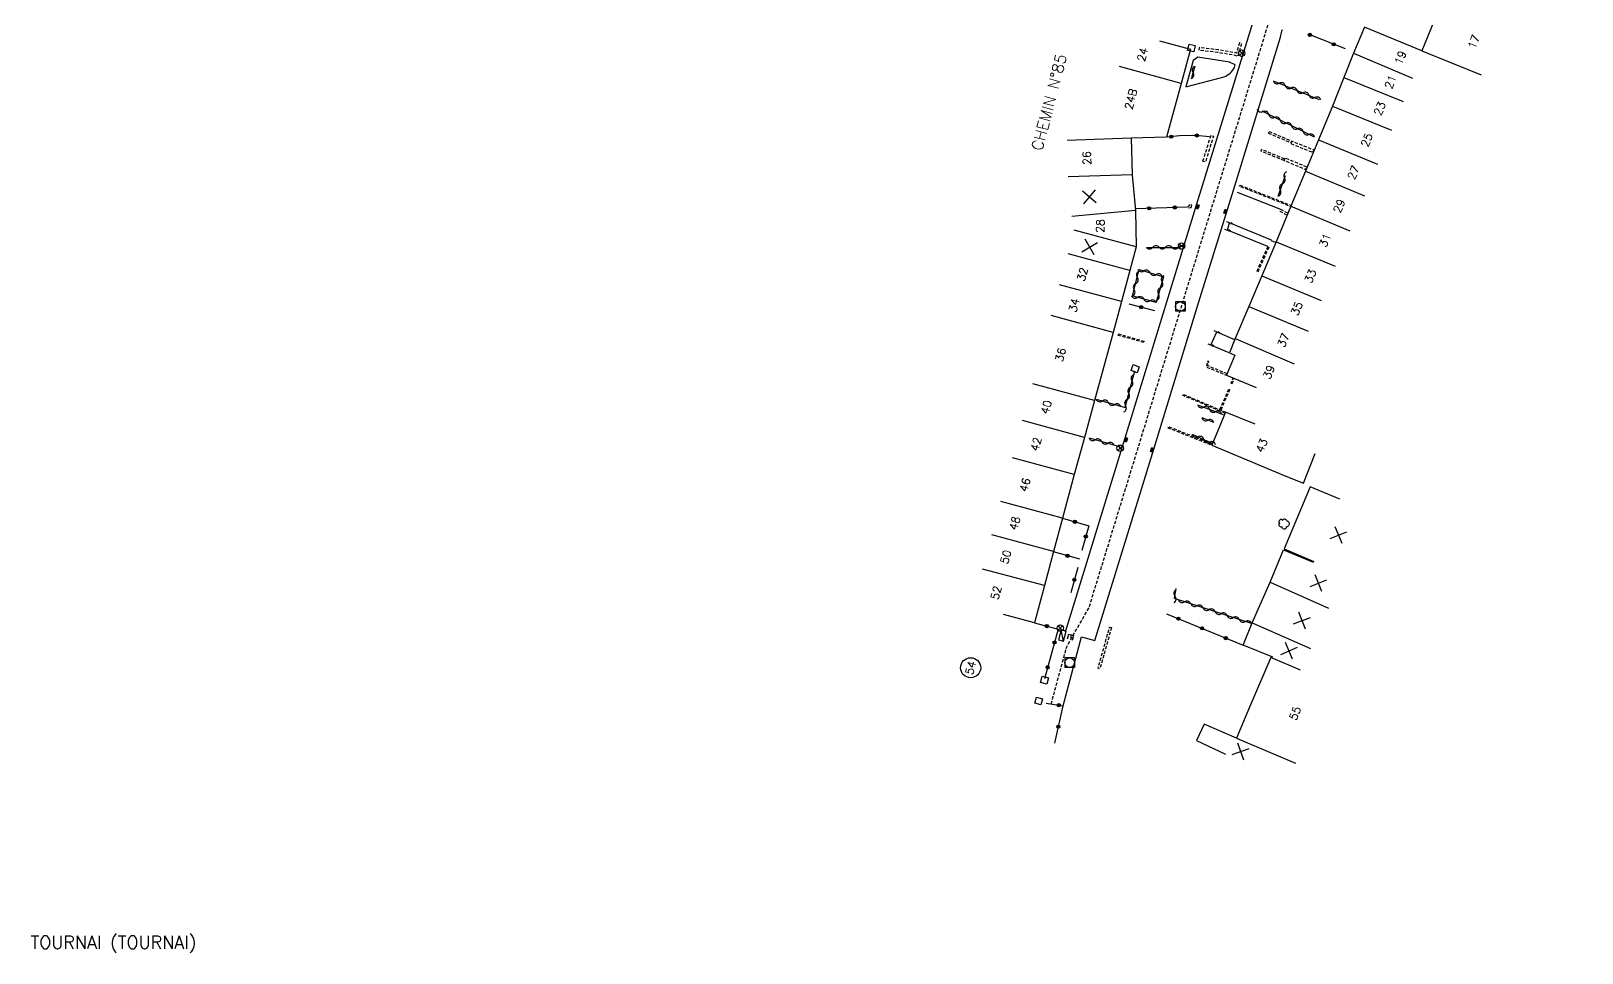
# Model space of a CAD drawing. Header units: millimetres. Extents: x 79000 to 80002, y 144000 to 145000.
# Drawn here: x 79012.6 to 79254.8, y 144010.7 to 144154.8 of the extents above; entities that cross this region are included whole.
import ezdxf
from ezdxf.enums import TextEntityAlignment as Align

# ---------------------------------------------------------------- set-up
doc = ezdxf.new("R2010")
doc.units = ezdxf.units.MM
doc.linetypes.add('DASHED', pattern=[0.75, 0.5, -0.25])
doc.layers.get('0').update_dxf_attribs({"linetype": 'CONTINUOUS'})
for name, color, linetype in [('W0001', 6, 'DASHED'), ('W0008', 7, 'CONTINUOUS'), ('W0017', 7, 'CONTINUOUS'), ('W0100', 7, 'CONTINUOUS'), ('W0105', 7, 'CONTINUOUS'), ('W0112', 1, 'DASHED'), ('W0300', 7, 'CONTINUOUS'), ('W0310', 3, 'CONTINUOUS'), ('W0322', 7, 'CONTINUOUS'), ('W0400', 7, 'CONTINUOUS'), ('W0420', 7, 'CONTINUOUS'), ('W0430', 7, 'CONTINUOUS'), ('W0469', 7, 'CONTINUOUS'), ('W0980', 7, 'CONTINUOUS'), ('W0989', 7, 'CONTINUOUS'), ('W0991', 7, 'CONTINUOUS'), ('W1102', 7, 'CONTINUOUS')]:
    doc.layers.add(name, color=color, linetype=linetype)
doc.styles.get("Standard").update_dxf_attribs({"font": 'romans.shx', "width": 0.85})

# ---------------------------------------------------------------- blocks, each defined once
blk = doc.blocks.new('T300')
for p, q in [((-0.8, 0.51), (-0.86, 0.34)), ((-0.86, 0.34), (-0.86, 0.17)), ((-0.86, 0.17), (-0.74, 0.06)), ((-0.69, 0.63), (-0.8, 0.51)), ((-0.8, -0.06), (-0.74, 0.06)), ((-0.74, 0.06), (-0.69, 0.11)), ((-0.57, 0.69), (-0.69, 0.63)), ((-0.46, 0.69), (-0.57, 0.69)), ((-0.29, 0.63), (-0.46, 0.69)), ((-0.29, 0.63), (-0.17, 0.74)), ((-0.23, 0.57), (-0.29, 0.63)), ((-0.17, 0.74), (-0.06, 0.8)), ((-0.06, 0.8), (0.06, 0.8)), ((0.06, 0.8), (0.23, 0.74)), ((0.23, 0.74), (0.34, 0.63)), ((0.34, 0.63), (0.4, 0.51)), ((0.46, 0.46), (0.34, 0.46)), ((0.4, 0.51), (0.4, 0.46)), ((0.57, 0.4), (0.46, 0.46)), ((0.57, 0.4), (0.69, 0.29)), ((0.69, 0.29), (0.74, 0.17)), ((0.74, 0.06), (0.69, -0.17)), ((0.74, 0.17), (0.74, 0.06)), ((-0.8, -0.17), (-0.8, -0.06)), ((-0.8, -0.23), (-0.8, -0.17)), ((-0.74, -0.34), (-0.8, -0.23)), ((-0.69, -0.4), (-0.74, -0.34)), ((-0.51, -0.46), (-0.69, -0.4)), ((-0.4, -0.46), (-0.51, -0.46)), ((-0.4, -0.46), (-0.34, -0.46)), ((-0.34, -0.46), (-0.34, -0.4)), ((-0.34, -0.51), (-0.34, -0.46)), ((-0.29, -0.63), (-0.34, -0.51)), ((-0.17, -0.74), (-0.29, -0.63)), ((-0.06, -0.8), (-0.17, -0.74)), ((0.06, -0.8), (-0.06, -0.8)), ((0.17, -0.74), (0.06, -0.8)), ((0.23, -0.69), (0.17, -0.74)), ((0.29, -0.46), (0.23, -0.46)), ((0.29, -0.63), (0.23, -0.69)), ((0.46, -0.4), (0.29, -0.46)), ((0.34, -0.51), (0.29, -0.63)), ((0.34, -0.51), (0.34, -0.46)), ((0.57, -0.34), (0.46, -0.4)), ((0.63, -0.29), (0.57, -0.34)), ((0.69, -0.17), (0.63, -0.29))]:
    blk.add_line(p, q)
blk = doc.blocks.new('T430')
at = {"flags": 128}
for points in [[(0.8, 0.8), (-0.8, 0.8)], [(-0.8, 0.8), (-0.8, 0)], [(0.8, 0.8), (-0.8, 0)], [(-0.8, 0), (0.8, 0)], [(-0.4, 2.1), (0.4, 2.1)], [(-0.4, 2.1), (-0.4, 1.3)], [(-0.4, 1.7), (0, 1.7)], [(-0.4, 1.3), (0.4, 1.3)], [(0.8, 0), (0.8, 0.8)]]:
    blk.add_lwpolyline(points, dxfattribs=at)
blk = doc.blocks.new('T420')
for p, q in [((0.75, 0.75), (-0.75, 0.75)), ((-0.75, 0.75), (-0.75, -0.75)), ((0.75, 0.75), (0.75, -0.75)), ((0.75, -0.75), (-0.75, -0.75))]:
    blk.add_line(p, q)
blk.add_ellipse((0, 0), major_axis=(-0.53, 0.53), ratio=1, start_param=3.926991, end_param=10.210176)
blk = doc.blocks.new('t112o')
at = {"color": 0, "linetype": 'Continuous'}
for p, q in [((-0.5, 0.5), (0.5, 0.5)), ((-0.5, -0.5), (-0.5, 0.5)), ((0.5, 0.5), (0.5, -0.5)), ((0.5, -0.5), (-0.5, -0.5))]:
    blk.add_line(p, q, dxfattribs=at)
blk = doc.blocks.new('T400')
for p, q in [((-0.15, 0.3), (0.15, 0.3)), ((-0.15, -0.25), (-0.15, 0.3)), ((-0.15, 0.15), (0.15, 0.15)), ((-0.15, 0), (0.15, 0)), ((0.15, 0.3), (0.15, -0.25)), ((-0.15, -0.15), (0.15, -0.15)), ((-0.15, -0.25), (-0.15, -0.3)), ((-0.15, -0.3), (0.15, -0.3)), ((0.15, -0.3), (0.15, -0.25))]:
    blk.add_line(p, q)
blk = doc.blocks.new('t105o')
for p, q in [((-0.5, 0), (0.5, 0)), ((0.5, 0), (0.2, 0.1)), ((0.5, 0), (0.2, -0.1))]:
    blk.add_line(p, q)
blk = doc.blocks.new('t322o')
at = {"color": 0, "linetype": 'Continuous'}
for radius in [0.25, 0.15]:
    blk.add_circle((0, 0), radius, dxfattribs=at)
blk = doc.blocks.new('t310o')
at = {"color": 0, "linetype": 'Continuous'}
for centre, start, end in [((-0.5, 0.38), 216.8699, 323.1304), ((0.5, -0.37), 36.8699, 143.1303)]:
    blk.add_arc(centre, 0.625, start, end, dxfattribs=at)
blk = doc.blocks.new('t991o')
at = {"color": 0, "linetype": 'Continuous'}
for p, q in [((-1, 1), (1, -1)), ((-1, -1), (1, 1))]:
    blk.add_line(p, q, dxfattribs=at)
blk = doc.blocks.new('T469')
at = {"color": 0, "linetype": 'Continuous', "flags": 128}
for points in [[(-0.35, 0.35), (0.35, -0.35)], [(-0.35, -0.35), (0.35, 0.35)]]:
    blk.add_lwpolyline(points, dxfattribs=at)
at = {"color": 0, "linetype": 'Continuous'}
blk.add_circle((0, 0), 0.5, dxfattribs=at)

msp = doc.modelspace()

# ---------------------------------------------------------------- linework, layer by layer
at = {"layer": 'W0001', "flags": 128}
msp.add_lwpolyline([(79171.92, 144049.64), (79174.34, 144058.55), (79175.48, 144060.62), (79177.81, 144064.64), (79179.16, 144069.03), (79185.1, 144088.36), (79197.41, 144128.5), (79204.68, 144152.12), (79206.05, 144156.63), (79207.79, 144160.55), (79209.61, 144163.42), (79212.03, 144166.79), (79222.86, 144180.55), (79228.71, 144186.58), (79232.99, 144190.33), (79236.52, 144193.18), (79248.14, 144202.08), (79254.81, 144206.86)], dxfattribs=at)
at = {"layer": 'W0008', "flags": 128}
for points in [[(79174.18, 144060.93), (79183.26, 144090.53), (79190.2, 144113.14), (79194.69, 144127.8), (79203.39, 144156.05)], [(79173.8, 144049.36), (79176.65, 144060.16), (79178.74, 144059.56), (79187.95, 144089.47), (79194.73, 144111.65), (79200.16, 144129.26), (79207.71, 144153.83), (79207.77, 144154.06), (79207.83, 144154.3), (79207.89, 144154.53), (79207.96, 144154.76), (79208.03, 144154.99)]]:
    msp.add_lwpolyline(points, dxfattribs=at)
at = {"layer": 'W0017', "flags": 128}
msp.add_lwpolyline([(79198.91, 144147.61), (79199.17, 144147.73), (79199.42, 144147.87), (79199.66, 144148.03), (79199.87, 144148.19), (79200.06, 144148.38), (79200.24, 144148.58), (79200.4, 144148.81), (79200.53, 144149.06), (79200.67, 144149.48), (79199.74, 144149.92), (79194.8, 144150.67), (79194.09, 144150.19), (79192.97, 144146.06)], close=True, dxfattribs=at)
for points in [[(79207.76, 144126.89), (79201, 144129.55)], [(79199.81, 144124.83), (79206.25, 144122.14), (79206.21, 144122.04), (79206.95, 144121.77)], [(79205.74, 144121.13), (79199.44, 144123.67)], [(79197.78, 144107.78), (79200.53, 144106.57)], [(79199.69, 144104.51), (79196.86, 144105.72)]]:
    msp.add_lwpolyline(points, dxfattribs=at)
at = {"layer": 'W0100', "flags": 128}
for points in [[(79248.05, 144183.47), (79243.41, 144185.32), (79239.95, 144176.69), (79236.36, 144167.84), (79233.09, 144159.76), (79229.8, 144151.68), (79220.86, 144155.37), (79219.15, 144151.33), (79217.63, 144147.5), (79215.83, 144143.04), (79213.65, 144137.77), (79211.64, 144132.89), (79209.32, 144127.39), (79207.04, 144121.84), (79204.83, 144116.55), (79202.81, 144111.72), (79200.67, 144106.74), (79199.74, 144104.49), (79200.62, 144104.12), (79199.32, 144101), (79203.94, 144099.08)], [(79188.85, 144153.25), (79193.68, 144151.94), (79192.22, 144146.57), (79189.93, 144138.21), (79184.39, 144138.02), (79184.58, 144132.33), (79185.09, 144126.72), (79185.19, 144121.06), (79184.2, 144117.36), (79182.89, 144112.52), (79181.58, 144107.69), (79178.7, 144097.05), (79177.11, 144091.28), (79175.51, 144085.47), (79173.7, 144078.68), (79172.29, 144073.45), (79170.85, 144068.13), (79169.32, 144062.33), (79164.48, 144063.6)], [(79199.44, 144123.68), (79199.79, 144124.83)], [(79196.85, 144105.71), (79197.78, 144107.79)], [(79203.76, 144093.36), (79199.13, 144095.24), (79197.03, 144090.07), (79208.56, 144085.22), (79211.33, 144084.13), (79213.16, 144088.79)], [(79216.98, 144081.63), (79212.37, 144083.56), (79208.31, 144073.86), (79212.93, 144071.93)], [(79206.51, 144056.96), (79201.88, 144058.85), (79203.3, 144062.34), (79206.1, 144068.67), (79208.22, 144073.72), (79212.83, 144071.79)], [(79210.83, 144054.92), (79206.23, 144056.9), (79202.91, 144049.17), (79200.86, 144044.33), (79195.81, 144046.48), (79194.61, 144043.95), (79199.12, 144041.8)]]:
    msp.add_lwpolyline(points, dxfattribs=at)
at = {"layer": 'W0112', "flags": 128}
for points in [[(79201.33, 144152.94), (79200.84, 144151.31), (79200.68, 144151.36), (79197.96, 144151.84), (79195.01, 144152.18), (79194.97, 144151.81), (79197.9, 144151.48), (79200.59, 144151.01), (79201.09, 144150.85), (79201.68, 144152.84)], [(79205.81, 144138.84), (79209.4, 144137.31), (79209.51, 144137.55), (79205.91, 144139.08)], [(79195.62, 144134.43), (79196.88, 144138.49), (79197.26, 144138.37), (79196, 144134.31)], [(79209.36, 144137.18), (79212.78, 144135.81), (79212.93, 144136.18), (79209.51, 144137.55)], [(79208.36, 144134.8), (79204.76, 144136.26), (79204.67, 144136.02), (79208.26, 144134.57)], [(79211.85, 144133.51), (79208.43, 144134.94), (79208.27, 144134.57), (79211.7, 144133.14)], [(79201.4, 144130.7), (79209.33, 144127.55), (79209.26, 144127.38), (79201.33, 144130.52)], [(79193.79, 144127.19), (79193.9, 144127.55), (79193.56, 144127.7), (79193.29, 144127.38), (79193.27, 144127.13)], [(79208.85, 144126.3), (79207.77, 144126.89), (79207.63, 144126.63), (79208.72, 144126.04)], [(79204.22, 144117.15), (79205.94, 144121.05), (79205.74, 144121.13), (79204.02, 144117.23)], [(79186.4, 144106.1), (79182.32, 144107.26), (79182.38, 144107.49), (79186.46, 144106.32)], [(79199.41, 144101.22), (79196.4, 144102.45), (79196.55, 144103.16), (79196.33, 144103.21), (79196.12, 144102.31), (79199.32, 144101)], [(79200.2, 144099.69), (79200.52, 144100.38), (79200.31, 144100.47), (79200, 144099.78)], [(79199.06, 144095.07), (79192.41, 144097.88), (79192.48, 144098.05), (79199.13, 144095.24)], [(79198.46, 144095.62), (79199.83, 144098.8), (79199.65, 144098.88), (79198.27, 144095.7)], [(79197.09, 144090.23), (79190.21, 144092.97), (79190.15, 144092.81), (79197.03, 144090.07)], [(79181.33, 144061.58), (79179.53, 144055.14), (79179.24, 144055.22), (79181.05, 144061.66)]]:
    msp.add_lwpolyline(points, close=True, dxfattribs=at)
at = {"layer": 'W0310', "flags": 128}
for points in [[(79194.35, 144149.27), (79193.83, 144147.48)], [(79206.61, 144146.98), (79213.79, 144144.1)], [(79213.06, 144138.17), (79204.88, 144142.25)], [(79207.38, 144128.99), (79208.49, 144132.2)], [(79186.78, 144120.98), (79192.04, 144120.98)], [(79178.93, 144097.25), (79183.45, 144095.95), (79184.96, 144101.69)], [(79194.79, 144096.36), (79198.78, 144094.85)], [(79197.32, 144093.61), (79195.52, 144094.34)], [(79177.86, 144091.2), (79182.61, 144089.85)], [(79193.95, 144091.79), (79197.03, 144090.39)], [(79203.22, 144062.22), (79191.2, 144066.11), (79191.45, 144067.71)]]:
    msp.add_lwpolyline(points, dxfattribs=at)
msp.add_lwpolyline([(79188.29, 144112.41), (79188.29, 144112.38), (79184.73, 144113.35), (79184.63, 144113.38), (79185.68, 144117.5), (79189.46, 144116.39)], close=True, dxfattribs=at)
at = {"layer": 'W0322', "flags": 128}
for points in [[(79217.9, 144151.97), (79212.2, 144154.22)], [(79196.66, 144138.24), (79194.52, 144138.47), (79191.96, 144138.4), (79190.06, 144138.19)], [(79193.22, 144127.27), (79185.1, 144127.01)], [(79184.04, 144112.15), (79188.07, 144111.1)], [(79173.69, 144078.66), (79177.79, 144077.49), (79176.7, 144073.61)], [(79176.41, 144072.26), (79172.29, 144073.42)], [(79176.06, 144070.97), (79174.97, 144067.03)], [(79169.32, 144062.33), (79173.02, 144061.34), (79170.86, 144053.56)], [(79189.93, 144063.73), (79201.88, 144058.84)], [(79171.12, 144049.76), (79173.75, 144049.36), (79172.44, 144043.5)]]:
    msp.add_lwpolyline(points, dxfattribs=at)
at = {"layer": 'W1102', "flags": 128}
for points in [[(79219.15, 144151.33), (79228.36, 144147.43)], [(79229.8, 144151.68), (79239.06, 144147.91)], [(79192.22, 144146.57), (79182.57, 144149.21)], [(79217.63, 144147.5), (79226.9, 144143.75)], [(79215.83, 144143.04), (79225.09, 144139.28)], [(79184.39, 144138.02), (79174.39, 144137.68)], [(79213.65, 144137.77), (79222.89, 144133.96)], [(79184.58, 144132.33), (79174.59, 144131.99)], [(79211.64, 144132.89), (79220.86, 144129.02)], [(79209.32, 144127.39), (79218.57, 144123.58)], [(79185.09, 144126.72), (79175.14, 144125.81)], [(79185.19, 144121.06), (79175.53, 144123.64)], [(79184.2, 144117.36), (79174.55, 144119.97)], [(79207.04, 144121.84), (79216.28, 144118.03)], [(79182.89, 144112.52), (79173.24, 144115.14)], [(79204.83, 144116.55), (79214.06, 144112.69)], [(79181.58, 144107.69), (79171.93, 144110.31)], [(79202.81, 144111.72), (79212.04, 144107.86)], [(79200.67, 144106.74), (79209.86, 144102.79)], [(79178.7, 144097.05), (79169.04, 144099.66)], [(79177.11, 144091.28), (79167.46, 144093.92)], [(79175.51, 144085.47), (79165.87, 144088.12)], [(79173.7, 144078.68), (79164.05, 144081.29)], [(79172.29, 144073.45), (79162.64, 144076.05)], [(79170.85, 144068.13), (79161.19, 144070.69)], [(79206.1, 144068.67), (79215.24, 144064.62)], [(79203.3, 144062.34), (79212.44, 144058.29)], [(79200.86, 144044.33), (79210.06, 144040.42)]]:
    msp.add_lwpolyline(points, dxfattribs=at)
at = {"layer": 'W1102'}
msp.add_circle((79159.34, 144055.31), 1.57, dxfattribs=at)

# ---------------------------------------------------------------- block references
at = {"layer": 'W0105'}
for p, rotation in [((79199.79, 144124.83), 339.4085628481884), ((79199.44, 144123.68), 342.8125275462128), ((79197.78, 144107.79), 337.4957271743407), ((79196.85, 144105.71), 338.2509883353375)]:
    msp.add_blockref('t105o', p, dxfattribs=dict(at, rotation=rotation))
at = {"layer": 'W0112'}
for p, rotation in [((79193.82, 144152.12), 346.5910038833881), ((79185.04, 144102.02), 340.2484471983871), ((79170.87, 144053.37), 254.546676650984), ((79169.97, 144050.12), 74.54667665013766)]:
    msp.add_blockref('t112o', p, dxfattribs=dict(at, rotation=rotation))
at = {"layer": 'W0300'}
msp.add_blockref('T300', (79208.34, 144077.75), dxfattribs=at)
at = {"layer": 'W0310'}
for p, rotation in [((79194.07, 144148.31), 253.7115962457008), ((79207.54, 144146.61), 338.0867507926584), ((79209.4, 144145.86), 338.0867507926584), ((79211.25, 144145.12), 338.0867507926584), ((79213.11, 144144.37), 338.0867507926584), ((79205, 144142.18), 153.5278220244682), ((79206.79, 144141.29), 153.5278220244682), ((79208.58, 144140.4), 153.5278220244682), ((79210.37, 144139.51), 153.5278220244682), ((79212.16, 144138.62), 153.5278220244682), ((79208.36, 144131.83), 70.87739625501428), ((79207.7, 144129.94), 70.87739625501428), ((79187.78, 144120.98), 0.05518720008483202), ((79189.78, 144120.98), 0.05518720008483202), ((79191.78, 144120.98), 0.05518720008483202), ((79185.37, 144116.28), 75.7296731142862), ((79186.39, 144117.29), 343.6056513654908), ((79188.31, 144116.72), 343.6056513654908), ((79184.88, 144114.35), 75.7296731142862), ((79189.23, 144115.61), 253.7090801779955), ((79185.42, 144113.16), 164.682645365244), ((79187.35, 144112.63), 164.682645365244), ((79188.67, 144113.69), 253.7090801779955), ((79184.54, 144100.1), 75.29278590169012), ((79184.04, 144098.17), 75.29278590169012), ((79179.89, 144096.98), 343.9289660464373), ((79181.81, 144096.42), 343.9289660464373), ((79183.53, 144096.23), 75.29278590169012), ((79195.73, 144096.01), 339.1987321523243), ((79197.6, 144095.3), 339.1987321523243), ((79196.39, 144093.99), 158.0554547512521), ((79178.82, 144090.92), 344.0920069949659), ((79180.75, 144090.38), 344.0920069949659), ((79194.86, 144091.38), 335.6037549710737), ((79196.68, 144090.55), 335.6037549710737), ((79191.26, 144066.48), 80.9951760647412), ((79192.75, 144065.61), 162.0423506981296), ((79194.66, 144064.99), 162.0423506981296), ((79196.56, 144064.38), 162.0423506981296), ((79198.46, 144063.76), 162.0423506981296), ((79200.36, 144063.14), 162.0423506981296), ((79202.27, 144062.53), 162.0423506981296)]:
    msp.add_blockref('t310o', p, dxfattribs=dict(at, rotation=rotation))
at = {"layer": 'W0322'}
for p, rotation in [((79212.32, 144154.17), 158.442157113162), ((79216.04, 144152.7), 158.442157113162), ((79190.68, 144138.26), 186.0410735601931), ((79194.67, 144138.45), 173.8985197713534), ((79187.23, 144127.08), 181.7916535585188), ((79191.22, 144127.21), 181.7916535585188), ((79185.98, 144111.64), 345.4216372244747), ((79175.62, 144078.11), 343.9757891129539), ((79177.32, 144075.81), 254.32611123422), ((79174.48, 144072.8), 164.3397156372544), ((79175.53, 144069.04), 254.4816210308823), ((79171.25, 144061.81), 345.0599797793416), ((79191.78, 144062.97), 337.7240208625674), ((79195.48, 144061.46), 337.7240208625674), ((79172.44, 144059.25), 254.4872282711484), ((79199.18, 144059.94), 337.7240208625674), ((79171.37, 144055.39), 254.4872282711484), ((79173.1, 144049.46), 351.3914782591243), ((79173.03, 144046.1), 257.4116222707144)]:
    msp.add_blockref('t322o', p, dxfattribs=dict(at, rotation=rotation))
at = {"layer": 'W0400'}
for p, rotation in [((79194.79, 144127.35), 342.9817551105127), ((79199.12, 144126.55), 162.8764049971599), ((79183.62, 144090.93), 342.9291952384939), ((79187.64, 144089.31), 162.8960292597995)]:
    msp.add_blockref('T400', p, dxfattribs=dict(at, rotation=rotation))
at = {"layer": 'W0420'}
for p in [(79192.09, 144111.74), (79174.81, 144056.09)]:
    msp.add_blockref('T420', p, dxfattribs=at)
at = {"layer": 'W0430', "rotation": 255.9114152370429}
msp.add_blockref('T430', (79173.27, 144060.45), dxfattribs=at)
at = {"layer": 'W0469'}
for p in [(79201.66, 144151.31), (79192.28, 144121.18), (79182.69, 144089.6), (79173.34, 144061.5)]:
    msp.add_blockref('T469', p, dxfattribs=at)
at = {"layer": 'W0991'}
for p, rotation in [((79177.87, 144128.89), 275.2347364578859), ((79177.93, 144121.01), 75.05062198863381), ((79216.8, 144076.01), 67.29782562419169), ((79213.65, 144068.52), 66.90200560520654), ((79211.1, 144062.67), 66.12086034166998), ((79209.07, 144057.95), 67.84530026620641), ((79201.53, 144042.21), 64.56104765218166)]:
    msp.add_blockref('t991o', p, dxfattribs=dict(at, rotation=rotation))

# ---------------------------------------------------------------- texts
at = {"layer": 'W0980'}
msp.add_text('TOURNAI (TOURNAI)', height=2, dxfattribs=at).set_placement((79025.46, 144012.27), align=Align.MIDDLE)
at = {"layer": 'W0989'}
msp.add_text('CHEMIN N°85', height=1.75, rotation=75.3662, dxfattribs=at).set_placement((79171.6, 144143.65), align=Align.MIDDLE)
at = {"layer": 'W0991'}
for s, rotation, p in [('17', 67.8575, (79237.92, 144153.08)), ('24', 74.7932, (79186.19, 144151.09)), ('19', 67.0754, (79226.45, 144150.62)), ('21', 68.3348, (79224.9, 144146.83)), ('24B', 75.5527, (79184.36, 144144.13)), ('23', 67.9664, (79223.22, 144142.66)), ('25', 67.525, (79221.21, 144137.75)), ('26', 91.8793, (79177.49, 144134.94)), ('27', 67.5998, (79219.11, 144132.66)), ('29', 66.5884, (79216.9, 144127.43)), ('28', 88.0962, (79179.58, 144124.31)), ('31', 68.2072, (79214.68, 144122.1)), ('32', 74.8575, (79176.79, 144116.77)), ('33', 67.3612, (79212.4, 144116.5)), ('34', 74.8162, (79175.48, 144111.94)), ('35', 67.2802, (79210.28, 144111.43)), ('37', 66.7734, (79208.18, 144106.47)), ('36', 74.8311, (79173.38, 144104.2)), ('39', 67.4123, (79205.92, 144101.5)), ('40', 74.582, (79171.15, 144096.02)), ('42', 74.6527, (79169.56, 144090.23)), ('43', 67.872, (79204.81, 144090.02)), ('46', 75.0595, (79167.84, 144083.87)), ('48', 74.9306, (79166.23, 144077.88)), ('50', 74.8719, (79164.82, 144072.62)), ('52', 75.1715, (79163.32, 144067.02)), ('54', 75.1715, (79159.34, 144055.31)), ('55', 67.9675, (79210.01, 144048.19))]:
    msp.add_text(s, height=1.25, rotation=rotation, dxfattribs=at).set_placement(p, align=Align.MIDDLE)

doc.saveas('drawing.dxf')
